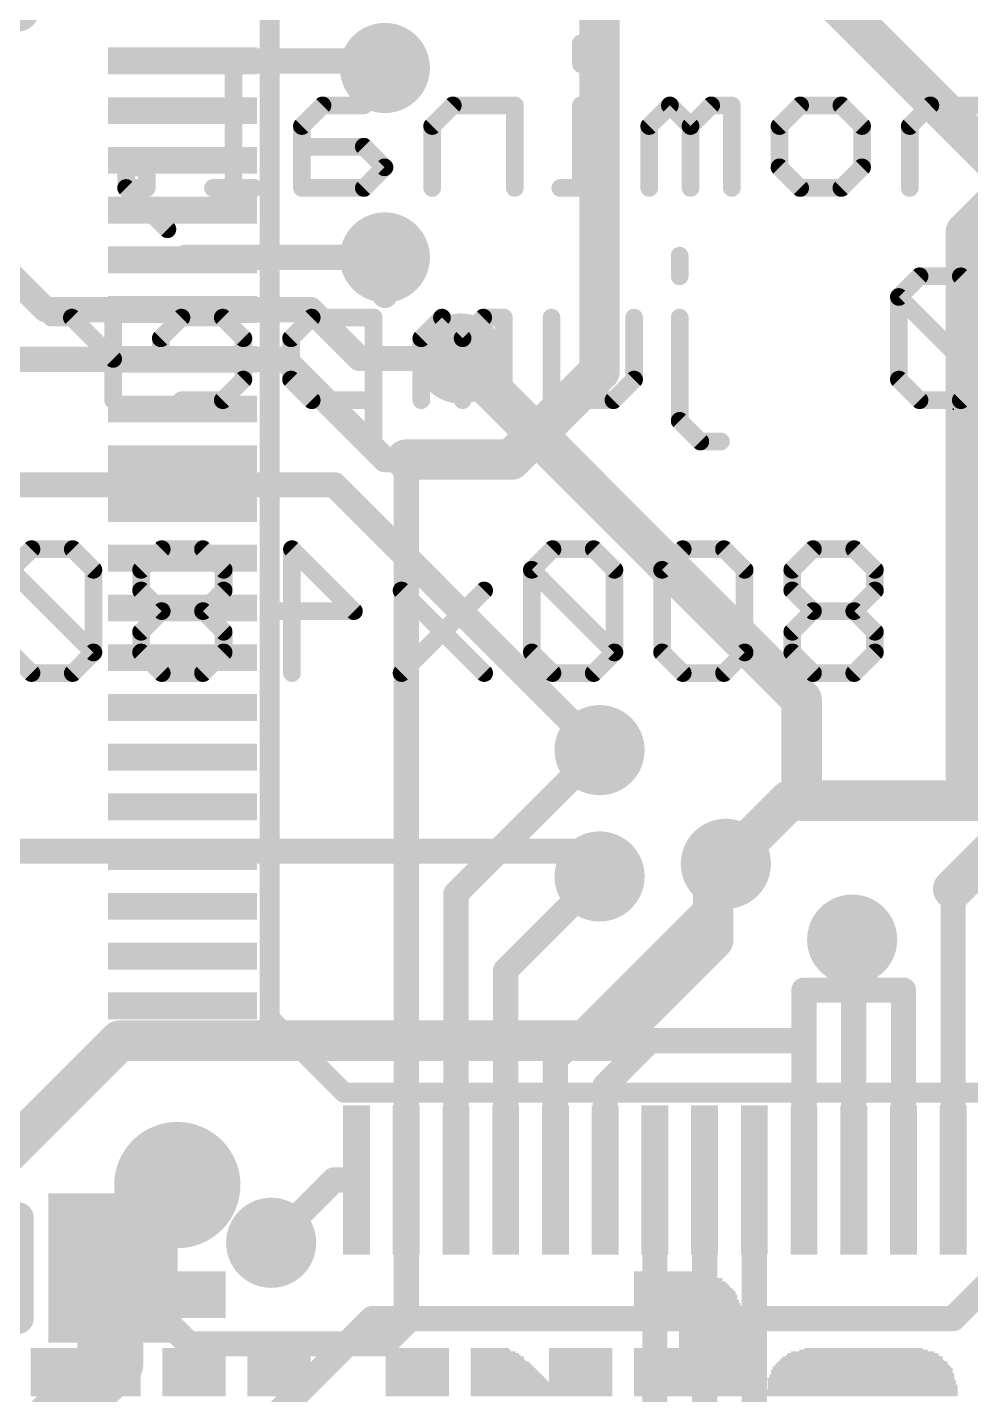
# Model space of a CAD drawing. Extents: x -0.1 to 49.3, y -0.1 to 40.8.
# Drawn here: x 16.34 to 25.82, y 7.11 to 20.86 of the extents above; entities that cross this region are included whole.
import ezdxf

# ---------------------------------------------------------------- set-up
doc = ezdxf.new("R2010")
doc.units = 0
for name, color, linetype in [('1', 12, 'CONTINUOUS'), ('16', 132, 'CONTINUOUS'), ('18', 110, 'CONTINUOUS'), ('21', 40, 'CONTINUOUS'), ('22', 6, 'CONTINUOUS'), ('23', 53, 'CONTINUOUS')]:
    doc.layers.add(name, color=color, linetype=linetype)

# ---------------------------------------------------------------- blocks, each defined once
blk = doc.blocks.new('RECT')
blk.add_solid([(-0.5, -0.5), (0.5, -0.5), (-0.5, 0.5), (0.5, 0.5)])
blk = doc.blocks.new('ROUNDV')
at = {"const_width": 0.5}
blk.add_lwpolyline([(0, -0.25, 1), (0, 0.25, 1), (0, -0.25)], format="xyb", dxfattribs=at)

msp = doc.modelspace()

# ---------------------------------------------------------------- linework, layer by layer
at = {"layer": '1'}
for points, const_width in [([(22.09, 17.399), (22.09, 21.518)], 0.4064), ([(27.55, 18.018), (24.05, 21.518)], 0.4064), ([(14.975, 21.018), (16.248, 21.018)], 0.4064), ([(17.896, 20.518), (19.931, 20.518)], 0.254), ([(19.931, 20.518), (19.931, 20.447)], 0.254), ([(16.518, 18.018), (15.486, 19.05)], 0.254), ([(17.896, 18.518), (17.92, 18.542)], 0.254), ([(17.92, 18.542), (19.931, 18.542)], 0.254), ([(17.896, 18.018), (16.518, 18.018)], 0.254), ([(17.896, 18.018), (19.185, 18.018)], 0.254), ([(19.185, 18.018), (19.677, 17.526)], 0.254), ([(17.896, 17.518), (15.158, 17.518)], 0.254), ([(17.896, 17.518), (18.923, 17.518)], 0.254), ([(18.923, 17.518), (19.931, 16.51)], 0.254), ([(19.677, 17.526), (20.693, 17.526)], 0.254), ([(21.201, 16.51), (22.09, 17.399)], 0.4064), ([(19.931, 16.51), (20.146, 16.51)], 0.254), ([(20.146, 16.51), (21.201, 16.51)], 0.4064), ([(20.146, 9.268), (20.146, 16.51)], 0.254), ([(25.646, 12.192), (28.44, 14.986)], 0.4064), ([(20.646, 12.145), (22.09, 13.589)], 0.254), ([(23.233, 12.319), (23.36, 12.446)], 0.254), ([(21.146, 11.375), (22.09, 12.319)], 0.254), ([(23.233, 12.065), (23.233, 12.319)], 0.254), ([(20.646, 9.268), (20.646, 12.145)], 0.254), ([(25.646, 9.268), (25.646, 12.192)], 0.254), ([(21.646, 10.478), (23.233, 12.065)], 0.254), ([(24.63, 11.176), (24.63, 11.684)], 0.254), ([(21.146, 11.375), (21.146, 9.268)], 0.254), ([(24.63, 11.176), (24.146, 11.176)], 0.254), ([(24.146, 9.268), (24.146, 11.176)], 0.254), ([(24.646, 11.176), (24.63, 11.176)], 0.254), ([(25.146, 11.176), (24.646, 11.176)], 0.254), ([(24.646, 9.268), (24.646, 11.176)], 0.254), ([(25.146, 9.268), (25.146, 11.176)], 0.254), ([(22.146, 10.216), (22.598, 10.668)], 0.254), ([(22.598, 10.668), (24.122, 10.668)], 0.254), ([(24.122, 10.668), (24.146, 10.644)], 0.254), ([(24.146, 10.644), (24.146, 9.268)], 0.254), ([(21.646, 9.268), (21.646, 10.478)], 0.254), ([(22.146, 9.268), (22.146, 10.216)], 0.254), ([(19.42, 9.268), (18.788, 8.636)], 0.254), ([(19.646, 9.268), (19.42, 9.268)], 0.254), ([(20.146, 9.268), (20.146, 7.835)], 0.254), ([(22.646, 9.268), (22.646, 6.048)], 0.254), ([(23.146, 9.268), (23.146, 6.39)], 0.254), ([(23.646, 9.268), (23.646, 6.699)], 0.254), ([(17.198, 8.382), (17.198, 7.427)], 0.6096), ([(17.96, 7.62), (17.198, 8.382)], 0.254), ([(20.146, 7.835), (19.931, 7.62)], 0.254), ([(17.198, 7.427), (14.851, 5.08)], 0.6096), ([(19.931, 7.62), (17.96, 7.62)], 0.254)]:
    msp.add_lwpolyline(points, dxfattribs=dict(at, const_width=const_width))
for points, const_width in [([(16.248, 20.9164, 1), (16.248, 21.1196)], 0.2032), ([(17.896, 20.5815, 1), (17.896, 20.4545)], 0.127), ([(19.9945, 20.518, 1), (19.8675, 20.518)], 0.127), ([(19.931, 20.4545, 1), (19.931, 20.5815)], 0.127), ([(19.8675, 20.447, 1), (19.9945, 20.447)], 0.127), ([(17.8511, 18.5629, 1), (17.9409, 18.4731)], 0.127), ([(17.92, 18.6055, 1), (17.92, 18.4785)], 0.127), ([(17.9649, 18.4971, 1), (17.8751, 18.5869)], 0.127), ([(19.931, 18.4785, 1), (19.931, 18.6055)], 0.127), ([(16.518, 18.0815, 1), (16.518, 17.9545)], 0.127), ([(16.4731, 17.9731, 1), (16.5629, 18.0629)], 0.127), ([(17.896, 18.0815, 1), (17.896, 17.9545)], 0.127), ([(17.896, 17.9545, 1), (17.896, 18.0815)], 0.127), ([(19.2299, 18.0629, 1), (19.1401, 17.9731)], 0.127), ([(19.185, 17.9545, 1), (19.185, 18.0815)], 0.127), ([(17.896, 17.5815, 1), (17.896, 17.4545)], 0.127), ([(17.896, 17.4545, 1), (17.896, 17.5815)], 0.127), ([(18.9679, 17.5629, 1), (18.8781, 17.4731)], 0.127), ([(18.923, 17.4545, 1), (18.923, 17.5815)], 0.127), ([(19.677, 17.5895, 1), (19.677, 17.4625)], 0.127), ([(19.6321, 17.4811, 1), (19.7219, 17.5709)], 0.127), ([(20.693, 17.4625, 1), (20.693, 17.5895)], 0.127), ([(22.1618, 17.3272, 1), (22.0182, 17.4708)], 0.2032), ([(21.9884, 17.399, 1), (22.1916, 17.399)], 0.2032), ([(19.931, 16.5735, 1), (19.931, 16.4465)], 0.127), ([(20.146, 16.6116, 1), (20.146, 16.4084)], 0.2032), ([(20.2095, 16.51, 1), (20.0825, 16.51)], 0.127), ([(20.146, 16.4465, 1), (20.146, 16.5735)], 0.127), ([(21.1292, 16.5818, 1), (21.2728, 16.4382)], 0.2032), ([(21.201, 16.4084, 1), (21.201, 16.6116)], 0.2032), ([(19.8861, 16.4651, 1), (19.9759, 16.5549)], 0.127), ([(22.1349, 13.5441, 1), (22.0451, 13.6339)], 0.127), ([(23.4049, 12.4011, 1), (23.3151, 12.4909)], 0.127), ([(22.1349, 12.2741, 1), (22.0451, 12.3639)], 0.127), ([(23.2965, 12.319, 1), (23.1695, 12.319)], 0.127), ([(23.1881, 12.3639, 1), (23.2779, 12.2741)], 0.127), ([(20.7095, 12.145, 1), (20.5825, 12.145)], 0.127), ([(20.6011, 12.1899, 1), (20.6909, 12.1001)], 0.127), ([(25.5742, 12.2638, 1), (25.7178, 12.1202)], 0.2032), ([(25.7095, 12.192, 1), (25.5825, 12.192)], 0.127), ([(23.1695, 12.065, 1), (23.2965, 12.065)], 0.127), ([(23.2779, 12.0201, 1), (23.1881, 12.1099)], 0.127), ([(24.6935, 11.684, 1), (24.5665, 11.684)], 0.127), ([(21.2095, 11.375, 1), (21.0825, 11.375)], 0.127), ([(21.1011, 11.4199, 1), (21.1909, 11.3301)], 0.127), ([(24.146, 11.2395, 1), (24.146, 11.1125)], 0.127), ([(24.2095, 11.176, 1), (24.0825, 11.176)], 0.127), ([(24.63, 11.2395, 1), (24.63, 11.1125)], 0.127), ([(24.646, 11.2395, 1), (24.646, 11.1125)], 0.127), ([(24.7095, 11.176, 1), (24.5825, 11.176)], 0.127), ([(24.63, 11.1125, 1), (24.63, 11.2395)], 0.127), ([(24.646, 11.1125, 1), (24.646, 11.2395)], 0.127), ([(25.2095, 11.176, 1), (25.0825, 11.176)], 0.127), ([(25.146, 11.1125, 1), (25.146, 11.2395)], 0.127), ([(24.5665, 11.176, 1), (24.6935, 11.176)], 0.127), ([(22.598, 10.7315, 1), (22.598, 10.6045)], 0.127), ([(22.6429, 10.6231, 1), (22.5531, 10.7129)], 0.127), ([(24.1669, 10.7129, 1), (24.0771, 10.6231)], 0.127), ([(24.2095, 10.644, 1), (24.0825, 10.644)], 0.127), ([(24.1011, 10.5991, 1), (24.1909, 10.6889)], 0.127), ([(24.122, 10.6045, 1), (24.122, 10.7315)], 0.127), ([(21.7095, 10.478, 1), (21.5825, 10.478)], 0.127), ([(21.6011, 10.5229, 1), (21.6909, 10.4331)], 0.127), ([(22.2095, 10.216, 1), (22.0825, 10.216)], 0.127), ([(22.1011, 10.2609, 1), (22.1909, 10.1711)], 0.127), ([(19.42, 9.3315, 1), (19.42, 9.2045)], 0.127), ([(19.4649, 9.2231, 1), (19.3751, 9.3129)], 0.127), ([(19.646, 9.2045, 1), (19.646, 9.3315)], 0.127), ([(20.2095, 9.268, 1), (20.0825, 9.268)], 0.127), ([(22.7095, 9.268, 1), (22.5825, 9.268)], 0.127), ([(23.2095, 9.268, 1), (23.0825, 9.268)], 0.127), ([(23.7095, 9.268, 1), (23.5825, 9.268)], 0.127), ([(20.0825, 9.268, 1), (20.2095, 9.268)], 0.127), ([(20.5825, 9.268, 1), (20.7095, 9.268)], 0.127), ([(21.0825, 9.268, 1), (21.2095, 9.268)], 0.127), ([(21.5825, 9.268, 1), (21.7095, 9.268)], 0.127), ([(22.0825, 9.268, 1), (22.2095, 9.268)], 0.127), ([(24.0825, 9.268, 1), (24.2095, 9.268)], 0.127), ([(24.0825, 9.268, 1), (24.2095, 9.268)], 0.127), ([(24.5825, 9.268, 1), (24.7095, 9.268)], 0.127), ([(25.0825, 9.268, 1), (25.2095, 9.268)], 0.127), ([(25.5825, 9.268, 1), (25.7095, 9.268)], 0.127), ([(17.3504, 8.382, 1), (17.0456, 8.382)], 0.3048), ([(18.7431, 8.6809, 1), (18.8329, 8.5911)], 0.127), ([(17.2429, 8.4269, 1), (17.1531, 8.3371)], 0.127), ([(20.0825, 7.835, 1), (20.2095, 7.835)], 0.127), ([(20.1909, 7.7901, 1), (20.1011, 7.8799)], 0.127), ([(17.3058, 7.3192, 1), (17.0902, 7.5348)], 0.3048), ([(17.96, 7.6835, 1), (17.96, 7.5565)], 0.127), ([(17.9151, 7.5751, 1), (18.0049, 7.6649)], 0.127), ([(19.8861, 7.6649, 1), (19.9759, 7.5751)], 0.127), ([(19.931, 7.5565, 1), (19.931, 7.6835)], 0.127), ([(17.0456, 7.427, 1), (17.3504, 7.427)], 0.3048)]:
    msp.add_lwpolyline(points, format="xyb", dxfattribs=dict(at, const_width=const_width))
at = {"layer": '16'}
for points, const_width in [([(30.599, 23.622), (25.773, 18.796)], 0.4064), ([(19.931, 20.447), (20.058, 20.447)], 0.254), ([(20.058, 20.447), (20.058, 20.32)], 0.254), ([(25.773, 18.796), (25.773, 13.335)], 0.4064), ([(19.931, 18.542), (19.931, 18.161)], 0.254), ([(20.693, 17.526), (24.122, 14.097)], 0.4064), ([(11.549, 16.256), (19.423, 16.256)], 0.254), ([(22.09, 13.589), (19.423, 16.256)], 0.254), ([(24.122, 14.097), (24.122, 13.081)], 0.4064), ([(25.773, 13.335), (26.027, 13.081)], 0.4064), ([(23.36, 12.446), (23.995, 13.081)], 0.4064), ([(23.995, 13.081), (24.122, 13.081)], 0.254), ([(24.122, 13.081), (26.027, 13.081)], 0.4064), ([(21.836, 12.573), (15.74, 12.573)], 0.254), ([(22.09, 12.319), (21.836, 12.573)], 0.254), ([(23.233, 11.684), (23.233, 12.319)], 0.4064), ([(23.233, 12.319), (23.36, 12.446)], 0.254), ([(22.217, 10.668), (23.233, 11.684)], 0.4064), ([(13.454, 6.858), (17.264, 10.668)], 0.4064), ([(17.264, 10.668), (22.217, 10.668)], 0.4064), ([(26.535, 8.763), (25.646, 7.874)], 0.254), ([(18.661, 8.636), (18.534, 8.509)], 0.254), ([(18.788, 8.636), (18.661, 8.636)], 0.254), ([(19.804, 7.874), (17.01, 5.08)], 0.254), ([(25.646, 7.874), (19.804, 7.874)], 0.254)]:
    msp.add_lwpolyline(points, dxfattribs=dict(at, const_width=const_width))
for points, const_width in [([(19.931, 20.5105, 1), (19.931, 20.3835)], 0.127), ([(20.1215, 20.447, 1), (19.9945, 20.447)], 0.127), ([(20.058, 20.3835, 1), (20.058, 20.5105)], 0.127), ([(19.9945, 20.32, 1), (20.1215, 20.32)], 0.127), ([(25.8746, 18.796, 1), (25.6714, 18.796)], 0.2032), ([(25.7012, 18.8678, 1), (25.8448, 18.7242)], 0.2032), ([(19.9945, 18.542, 1), (19.8675, 18.542)], 0.127), ([(19.8675, 18.161, 1), (19.9945, 18.161)], 0.127), ([(20.7648, 17.5978, 1), (20.6212, 17.4542)], 0.2032), ([(19.4679, 16.3009, 1), (19.3781, 16.2111)], 0.127), ([(19.423, 16.1925, 1), (19.423, 16.3195)], 0.127), ([(24.2236, 14.097, 1), (24.0204, 14.097)], 0.2032), ([(24.0502, 14.0252, 1), (24.1938, 14.1688)], 0.2032), ([(22.0451, 13.5441, 1), (22.1349, 13.6339)], 0.127), ([(25.8448, 13.4068, 1), (25.7012, 13.2632)], 0.2032), ([(25.6714, 13.335, 1), (25.8746, 13.335)], 0.2032), ([(24.0668, 13.0092, 1), (23.9232, 13.1528)], 0.2032), ([(23.995, 13.1445, 1), (23.995, 13.0175)], 0.127), ([(24.122, 13.1826, 1), (24.122, 12.9794)], 0.2032), ([(24.122, 13.0175, 1), (24.122, 13.1445)], 0.127), ([(24.0204, 13.081, 1), (24.2236, 13.081)], 0.2032), ([(21.8809, 12.6179, 1), (21.7911, 12.5281)], 0.127), ([(21.836, 12.5095, 1), (21.836, 12.6365)], 0.127), ([(23.3346, 12.319, 1), (23.1314, 12.319)], 0.2032), ([(23.2882, 12.5178, 1), (23.4318, 12.3742)], 0.2032), ([(23.4049, 12.4011, 1), (23.3151, 12.4909)], 0.127), ([(22.0451, 12.2741, 1), (22.1349, 12.3639)], 0.127), ([(23.1881, 12.3639, 1), (23.2779, 12.2741)], 0.127), ([(23.3048, 11.6122, 1), (23.1612, 11.7558)], 0.2032), ([(23.1314, 11.684, 1), (23.3346, 11.684)], 0.2032), ([(17.264, 10.7696, 1), (17.264, 10.5664)], 0.2032), ([(17.3358, 10.5962, 1), (17.1922, 10.7398)], 0.2032), ([(22.217, 10.5664, 1), (22.217, 10.7696)], 0.2032), ([(22.1452, 10.7398, 1), (22.2888, 10.5962)], 0.2032), ([(18.661, 8.6995, 1), (18.661, 8.5725)], 0.127), ([(18.7059, 8.5911, 1), (18.6161, 8.6809)], 0.127), ([(18.788, 8.5725, 1), (18.788, 8.6995)], 0.127), ([(18.4891, 8.5539, 1), (18.5789, 8.4641)], 0.127), ([(19.804, 7.9375, 1), (19.804, 7.8105)], 0.127), ([(19.8489, 7.8291, 1), (19.7591, 7.9189)], 0.127), ([(25.6011, 7.9189, 1), (25.6909, 7.8291)], 0.127), ([(25.646, 7.8105, 1), (25.646, 7.9375)], 0.127)]:
    msp.add_lwpolyline(points, format="xyb", dxfattribs=dict(at, const_width=const_width))
at = {"layer": '21'}
for points, const_width in [([(18.773, 10.895), (18.773, 23.891)], 0.2032), ([(19.523, 10.145), (18.773, 10.895)], 0.2032), ([(32.519, 10.145), (19.523, 10.145)], 0.2032), ([(16.248, 7.874), (16.248, 8.89)], 0.3048)]:
    msp.add_lwpolyline(points, dxfattribs=dict(at, const_width=const_width))
for points, const_width in [([(18.8089, 10.9309, 1), (18.7371, 10.8591)], 0.1016), ([(18.7222, 10.895, 1), (18.8238, 10.895)], 0.1016), ([(19.523, 10.1958, 1), (19.523, 10.0942)], 0.1016), ([(19.4871, 10.1091, 1), (19.5589, 10.1809)], 0.1016), ([(17.844, 8.8985, 1), (17.844, 9.5335, 1), (17.844, 8.8985)], 0.635), ([(16.3242, 8.89, 1), (16.1718, 8.89)], 0.1524), ([(16.1718, 7.874, 1), (16.3242, 7.874)], 0.1524)]:
    msp.add_lwpolyline(points, format="xyb", dxfattribs=dict(at, const_width=const_width))
at = {"layer": '22', "const_width": 0.1778}
for points in [[(21.9026, 20.6938), (21.9026, 20.4862)], [(18.6177, 20.4862), (18.41, 20.4862)], [(18.41, 20.4862), (18.41, 19.2405)], [(19.3046, 20.0709), (19.0969, 19.8633)], [(19.7198, 20.0709), (19.3046, 20.0709)], [(20.6143, 20.0709), (20.4067, 19.8633)], [(21.2371, 20.0709), (20.6143, 20.0709)], [(21.2371, 19.2405), (21.2371, 20.0709)], [(22.1103, 20.0709), (21.9026, 20.0709)], [(21.9026, 20.0709), (21.9026, 19.2405)], [(22.7972, 20.0709), (22.5895, 19.8633)], [(23.0048, 19.8633), (22.7972, 20.0709)], [(23.2124, 20.0709), (23.0048, 19.8633)], [(23.42, 20.0709), (23.2124, 20.0709)], [(23.42, 19.2405), (23.42, 20.0709)], [(23.8993, 19.8633), (24.1069, 20.0709)], [(24.1069, 20.0709), (24.5221, 20.0709)], [(24.5221, 20.0709), (24.7297, 19.8633)], [(25.4166, 20.0709), (25.209, 19.8633)], [(26.0394, 20.0709), (25.4166, 20.0709)], [(19.0969, 19.8633), (19.0969, 19.2405)], [(20.4067, 19.8633), (20.4067, 19.2405)], [(22.5895, 19.8633), (22.5895, 19.2405)], [(23.0048, 19.8633), (23.0048, 19.2405)], [(23.8993, 19.4481), (23.8993, 19.8633)], [(24.7297, 19.8633), (24.7297, 19.4481)], [(25.209, 19.8633), (25.209, 19.2405)], [(19.7198, 19.6557), (19.0969, 19.6557)], [(19.9274, 19.4481), (19.7198, 19.6557)], [(17.3293, 19.2405), (17.3293, 19.4481)], [(17.3293, 19.4481), (17.5369, 19.4481)], [(17.5369, 19.4481), (17.5369, 19.2405)], [(19.7198, 19.2405), (19.9274, 19.4481)], [(24.1069, 19.2405), (23.8993, 19.4481)], [(24.7297, 19.4481), (24.5221, 19.2405)], [(17.7445, 18.8253), (17.3293, 19.2405)], [(17.5369, 19.2405), (17.3293, 19.2405)], [(18.6177, 19.2405), (18.2024, 19.2405)], [(19.0969, 19.2405), (19.7198, 19.2405)], [(22.1103, 19.2405), (21.695, 19.2405)], [(24.5221, 19.2405), (24.1069, 19.2405)], [(22.8956, 18.5602), (22.8956, 18.3526)], [(25.3075, 18.3526), (25.0998, 18.145)], [(25.7227, 18.3526), (25.3075, 18.3526)], [(25.9303, 18.145), (25.7227, 18.3526)], [(25.0998, 18.145), (25.0998, 17.3145)], [(25.9303, 17.3145), (25.0998, 18.145)], [(16.7836, 17.9373), (16.576, 17.9373)], [(17.1988, 17.5221), (16.7836, 17.9373)], [(17.1988, 17.1069), (17.1988, 17.9373)], [(17.8857, 17.9373), (17.6781, 17.7297)], [(18.3009, 17.9373), (17.8857, 17.9373)], [(18.5085, 17.7297), (18.3009, 17.9373)], [(19.1954, 17.9373), (18.9878, 17.7297)], [(19.8182, 17.9373), (19.1954, 17.9373)], [(19.8182, 16.6917), (19.8182, 17.9373)], [(20.5051, 17.9373), (20.2975, 17.7297)], [(20.7127, 17.7297), (20.5051, 17.9373)], [(20.9204, 17.9373), (20.7127, 17.7297)], [(21.128, 17.9373), (20.9204, 17.9373)], [(21.128, 17.1069), (21.128, 17.9373)], [(21.6072, 17.1069), (21.6072, 17.9373)], [(22.4377, 17.9373), (22.4377, 17.3145)], [(22.8956, 16.8993), (22.8956, 17.9373)], [(17.6781, 17.7297), (17.6781, 17.5221)], [(18.5085, 17.3145), (18.5085, 17.7297)], [(18.9878, 17.7297), (18.9878, 17.3145)], [(20.2975, 17.7297), (20.2975, 17.1069)], [(20.7127, 17.7297), (20.7127, 17.1069)], [(17.6781, 17.5221), (18.5085, 17.5221)], [(18.3009, 17.1069), (18.5085, 17.3145)], [(18.9878, 17.3145), (19.1954, 17.1069)], [(22.4377, 17.3145), (22.2301, 17.1069)], [(25.0998, 17.3145), (25.3075, 17.1069)], [(25.7227, 17.1069), (25.9303, 17.3145)], [(17.8857, 17.1069), (18.3009, 17.1069)], [(19.1954, 17.1069), (19.8182, 17.1069)], [(22.2301, 17.1069), (21.6072, 17.1069)], [(25.3075, 17.1069), (25.7227, 17.1069)], [(23.1032, 16.6917), (22.8956, 16.8993)], [(23.3108, 16.6917), (23.1032, 16.6917)], [(16.3775, 15.6094), (16.1699, 15.4018)], [(16.7928, 15.6094), (16.3775, 15.6094)], [(17.0004, 15.4018), (16.7928, 15.6094)], [(17.6873, 15.6094), (17.4796, 15.4018)], [(18.1025, 15.6094), (17.6873, 15.6094)], [(18.3101, 15.4018), (18.1025, 15.6094)], [(18.997, 14.3637), (18.997, 15.6094)], [(18.997, 15.6094), (19.6198, 14.9865)], [(21.6164, 15.6094), (21.4088, 15.4018)], [(22.0317, 15.6094), (21.6164, 15.6094)], [(22.2393, 15.4018), (22.0317, 15.6094)], [(22.9262, 15.6094), (22.7185, 15.4018)], [(23.3414, 15.6094), (22.9262, 15.6094)], [(23.549, 15.4018), (23.3414, 15.6094)], [(24.2359, 15.6094), (24.0283, 15.4018)], [(24.6511, 15.6094), (24.2359, 15.6094)], [(24.8587, 15.4018), (24.6511, 15.6094)], [(17.0004, 14.5713), (16.1699, 15.4018)], [(17.0004, 14.5713), (17.0004, 15.4018)], [(17.4796, 15.4018), (17.4796, 15.1941)], [(18.3101, 15.1941), (18.3101, 15.4018)], [(21.4088, 15.4018), (21.4088, 14.5713)], [(22.2393, 14.5713), (21.4088, 15.4018)], [(22.2393, 14.5713), (22.2393, 15.4018)], [(22.7185, 15.4018), (22.7185, 14.5713)], [(23.549, 14.5713), (22.7185, 15.4018)], [(23.549, 14.5713), (23.549, 15.4018)], [(24.0283, 15.4018), (24.0283, 15.1941)], [(24.8587, 15.1941), (24.8587, 15.4018)], [(17.4796, 15.1941), (17.6873, 14.9865)], [(18.1025, 14.9865), (18.3101, 15.1941)], [(20.9295, 15.1941), (20.0991, 14.3637)], [(20.9295, 14.3637), (20.0991, 15.1941)], [(24.0283, 15.1941), (24.2359, 14.9865)], [(24.6511, 14.9865), (24.8587, 15.1941)], [(17.6873, 14.9865), (17.4796, 14.7789)], [(18.1025, 14.9865), (17.6873, 14.9865)], [(18.3101, 14.7789), (18.1025, 14.9865)], [(19.6198, 14.9865), (18.7894, 14.9865)], [(24.2359, 14.9865), (24.0283, 14.7789)], [(24.6511, 14.9865), (24.2359, 14.9865)], [(24.8587, 14.7789), (24.6511, 14.9865)], [(17.4796, 14.7789), (17.4796, 14.5713)], [(18.3101, 14.5713), (18.3101, 14.7789)], [(24.0283, 14.7789), (24.0283, 14.5713)], [(24.8587, 14.5713), (24.8587, 14.7789)], [(16.1699, 14.5713), (16.3775, 14.3637)], [(16.7928, 14.3637), (17.0004, 14.5713)], [(17.4796, 14.5713), (17.6873, 14.3637)], [(18.1025, 14.3637), (18.3101, 14.5713)], [(21.4088, 14.5713), (21.6164, 14.3637)], [(22.0317, 14.3637), (22.2393, 14.5713)], [(22.7185, 14.5713), (22.9262, 14.3637)], [(23.3414, 14.3637), (23.549, 14.5713)], [(24.0283, 14.5713), (24.2359, 14.3637)], [(24.6511, 14.3637), (24.8587, 14.5713)], [(16.3775, 14.3637), (16.7928, 14.3637)], [(17.6873, 14.3637), (18.1025, 14.3637)], [(21.6164, 14.3637), (22.0317, 14.3637)], [(22.9262, 14.3637), (23.3414, 14.3637)], [(24.2359, 14.3637), (24.6511, 14.3637)]]:
    msp.add_lwpolyline(points, dxfattribs=at)
at = {"layer": '22', "const_width": 0.0889}
for points in [[(21.9471, 20.6938, 1), (21.8582, 20.6938)], [(18.41, 20.5306, 1), (18.41, 20.4417)], [(18.4545, 20.4862, 1), (18.3656, 20.4862)], [(18.6177, 20.4417, 1), (18.6177, 20.5306)], [(21.8582, 20.4862, 1), (21.9471, 20.4862)], [(19.3046, 20.1154, 1), (19.3046, 20.0265)], [(19.336, 20.0395, 1), (19.2731, 20.1024)], [(19.7198, 20.0265, 1), (19.7198, 20.1154)], [(20.6143, 20.1154, 1), (20.6143, 20.0265)], [(20.6457, 20.0395, 1), (20.5828, 20.1024)], [(21.2816, 20.0709, 1), (21.1927, 20.0709)], [(21.2371, 20.0265, 1), (21.2371, 20.1154)], [(21.9026, 20.1154, 1), (21.9026, 20.0265)], [(21.9471, 20.0709, 1), (21.8582, 20.0709)], [(22.1103, 20.0265, 1), (22.1103, 20.1154)], [(22.8286, 20.1024, 1), (22.7657, 20.0395)], [(22.8286, 20.0395, 1), (22.7657, 20.1024)], [(23.2124, 20.1154, 1), (23.2124, 20.0265)], [(23.2438, 20.0395, 1), (23.1809, 20.1024)], [(23.4644, 20.0709, 1), (23.3755, 20.0709)], [(23.42, 20.0265, 1), (23.42, 20.1154)], [(24.1069, 20.1154, 1), (24.1069, 20.0265)], [(24.1383, 20.0395, 1), (24.0754, 20.1024)], [(24.5535, 20.1024, 1), (24.4907, 20.0395)], [(24.5221, 20.0265, 1), (24.5221, 20.1154)], [(25.4166, 20.1154, 1), (25.4166, 20.0265)], [(25.448, 20.0395, 1), (25.3852, 20.1024)], [(19.1414, 19.8633, 1), (19.0525, 19.8633)], [(19.0655, 19.8948, 1), (19.1284, 19.8319)], [(20.3752, 19.8948, 1), (20.4381, 19.8319)], [(20.4511, 19.8633, 1), (20.3622, 19.8633)], [(22.5581, 19.8948, 1), (22.621, 19.8319)], [(22.634, 19.8633, 1), (22.5451, 19.8633)], [(22.9733, 19.8948, 1), (23.0362, 19.8319)], [(23.0492, 19.8633, 1), (22.9603, 19.8633)], [(22.9733, 19.8319, 1), (23.0362, 19.8948)], [(23.8678, 19.8948, 1), (23.9307, 19.8319)], [(23.9437, 19.8633, 1), (23.8548, 19.8633)], [(24.7742, 19.8633, 1), (24.6853, 19.8633)], [(24.6983, 19.8319, 1), (24.7611, 19.8948)], [(25.2534, 19.8633, 1), (25.1645, 19.8633)], [(25.1776, 19.8948, 1), (25.2404, 19.8319)], [(19.0969, 19.7002, 1), (19.0969, 19.6113)], [(19.7512, 19.6871, 1), (19.6883, 19.6243)], [(19.7198, 19.6113, 1), (19.7198, 19.7002)], [(17.3737, 19.4481, 1), (17.2848, 19.4481)], [(17.3293, 19.4926, 1), (17.3293, 19.4037)], [(17.5813, 19.4481, 1), (17.4924, 19.4481)], [(17.5369, 19.4037, 1), (17.5369, 19.4926)], [(19.9588, 19.4167, 1), (19.896, 19.4795)], [(19.896, 19.4167, 1), (19.9588, 19.4795)], [(23.9307, 19.4795, 1), (23.8678, 19.4167)], [(24.7611, 19.4167, 1), (24.6983, 19.4795)], [(23.8548, 19.4481, 1), (23.9437, 19.4481)], [(24.6853, 19.4481, 1), (24.7742, 19.4481)], [(17.3293, 19.285, 1), (17.3293, 19.196)], [(17.3607, 19.2719, 1), (17.2979, 19.2091)], [(17.2848, 19.2405, 1), (17.3737, 19.2405)], [(17.4924, 19.2405, 1), (17.5813, 19.2405)], [(17.5369, 19.196, 1), (17.5369, 19.285)], [(18.2024, 19.285, 1), (18.2024, 19.196)], [(18.3656, 19.2405, 1), (18.4545, 19.2405)], [(18.6177, 19.196, 1), (18.6177, 19.285)], [(19.0969, 19.285, 1), (19.0969, 19.196)], [(19.0525, 19.2405, 1), (19.1414, 19.2405)], [(19.6883, 19.2719, 1), (19.7512, 19.2091)], [(19.7198, 19.196, 1), (19.7198, 19.285)], [(20.3622, 19.2405, 1), (20.4511, 19.2405)], [(21.1927, 19.2405, 1), (21.2816, 19.2405)], [(21.695, 19.285, 1), (21.695, 19.196)], [(21.8582, 19.2405, 1), (21.9471, 19.2405)], [(22.1103, 19.196, 1), (22.1103, 19.285)], [(22.5451, 19.2405, 1), (22.634, 19.2405)], [(22.9603, 19.2405, 1), (23.0492, 19.2405)], [(23.3755, 19.2405, 1), (23.4644, 19.2405)], [(24.1069, 19.285, 1), (24.1069, 19.196)], [(24.0754, 19.2091, 1), (24.1383, 19.2719)], [(24.4907, 19.2719, 1), (24.5535, 19.2091)], [(24.5221, 19.196, 1), (24.5221, 19.285)], [(25.1645, 19.2405, 1), (25.2534, 19.2405)], [(17.7131, 18.7939, 1), (17.7759, 18.8567)], [(22.9401, 18.5602, 1), (22.8512, 18.5602)], [(25.3075, 18.397, 1), (25.3075, 18.3081)], [(25.3389, 18.3211, 1), (25.276, 18.384)], [(25.7541, 18.384, 1), (25.6912, 18.3211)], [(25.7227, 18.3081, 1), (25.7227, 18.397)], [(22.8512, 18.3526, 1), (22.9401, 18.3526)], [(25.1443, 18.145, 1), (25.0554, 18.145)], [(25.1313, 18.1764, 1), (25.0684, 18.1135)], [(25.0684, 18.1764, 1), (25.1313, 18.1135)], [(16.576, 17.9818, 1), (16.576, 17.8929)], [(16.815, 17.9688, 1), (16.7521, 17.9059)], [(16.7836, 17.8929, 1), (16.7836, 17.9818)], [(17.2432, 17.9373, 1), (17.1543, 17.9373)], [(17.8857, 17.9818, 1), (17.8857, 17.8929)], [(17.9171, 17.9059, 1), (17.8543, 17.9688)], [(18.3323, 17.9688, 1), (18.2695, 17.9059)], [(18.3009, 17.8929, 1), (18.3009, 17.9818)], [(19.1954, 17.9818, 1), (19.1954, 17.8929)], [(19.2268, 17.9059, 1), (19.164, 17.9688)], [(19.8627, 17.9373, 1), (19.7738, 17.9373)], [(19.8182, 17.8929, 1), (19.8182, 17.9818)], [(20.5366, 17.9688, 1), (20.4737, 17.9059)], [(20.5366, 17.9059, 1), (20.4737, 17.9688)], [(20.9204, 17.9818, 1), (20.9204, 17.8929)], [(20.9518, 17.9059, 1), (20.8889, 17.9688)], [(21.1724, 17.9373, 1), (21.0835, 17.9373)], [(21.128, 17.8929, 1), (21.128, 17.9818)], [(21.6517, 17.9373, 1), (21.5628, 17.9373)], [(22.4821, 17.9373, 1), (22.3932, 17.9373)], [(22.9401, 17.9373, 1), (22.8512, 17.9373)], [(17.6466, 17.7612, 1), (17.7095, 17.6983)], [(17.7225, 17.7297, 1), (17.6336, 17.7297)], [(18.553, 17.7297, 1), (18.4641, 17.7297)], [(18.4771, 17.6983, 1), (18.5399, 17.7612)], [(19.0322, 17.7297, 1), (18.9433, 17.7297)], [(18.9564, 17.7612, 1), (19.0192, 17.6983)], [(20.2661, 17.7612, 1), (20.329, 17.6983)], [(20.342, 17.7297, 1), (20.2531, 17.7297)], [(20.7572, 17.7297, 1), (20.6683, 17.7297)], [(20.6813, 17.7612, 1), (20.7442, 17.6983)], [(20.6813, 17.6983, 1), (20.7442, 17.7612)], [(17.1674, 17.4907, 1), (17.2302, 17.5535)], [(17.6781, 17.5666, 1), (17.6781, 17.4777)], [(18.5085, 17.4777, 1), (18.5085, 17.5666)], [(17.6336, 17.5221, 1), (17.7225, 17.5221)], [(18.4641, 17.3145, 1), (18.553, 17.3145)], [(18.5399, 17.2831, 1), (18.4771, 17.3459)], [(18.9433, 17.3145, 1), (19.0322, 17.3145)], [(19.0192, 17.3459, 1), (18.9564, 17.2831)], [(22.3932, 17.3145, 1), (22.4821, 17.3145)], [(22.4691, 17.2831, 1), (22.4063, 17.3459)], [(25.0554, 17.3145, 1), (25.1443, 17.3145)], [(25.1313, 17.3459, 1), (25.0684, 17.2831)], [(17.8857, 17.1514, 1), (17.8857, 17.0624)], [(18.3009, 17.0624, 1), (18.3009, 17.1514)], [(19.1954, 17.1514, 1), (19.1954, 17.0624)], [(19.8182, 17.0624, 1), (19.8182, 17.1514)], [(21.6072, 17.1514, 1), (21.6072, 17.0624)], [(22.2301, 17.0624, 1), (22.2301, 17.1514)], [(25.3075, 17.1514, 1), (25.3075, 17.0624)], [(25.7227, 17.0624, 1), (25.7227, 17.1514)], [(17.1543, 17.1069, 1), (17.2432, 17.1069)], [(18.2695, 17.1383, 1), (18.3323, 17.0755)], [(19.164, 17.0755, 1), (19.2268, 17.1383)], [(20.2531, 17.1069, 1), (20.342, 17.1069)], [(20.6683, 17.1069, 1), (20.7572, 17.1069)], [(21.0835, 17.1069, 1), (21.1724, 17.1069)], [(21.5628, 17.1069, 1), (21.6517, 17.1069)], [(22.1986, 17.1383, 1), (22.2615, 17.0755)], [(25.276, 17.0755, 1), (25.3389, 17.1383)], [(25.6912, 17.1383, 1), (25.7541, 17.0755)], [(22.927, 16.9307, 1), (22.8642, 16.8679)], [(22.8512, 16.8993, 1), (22.9401, 16.8993)], [(23.1032, 16.7361, 1), (23.1032, 16.6472)], [(23.3108, 16.6472, 1), (23.3108, 16.7361)], [(19.7738, 16.6917, 1), (19.8627, 16.6917)], [(23.0718, 16.6603, 1), (23.1347, 16.7231)], [(16.3775, 15.6538, 1), (16.3775, 15.5649)], [(16.409, 15.5779, 1), (16.3461, 15.6408)], [(16.8242, 15.6408, 1), (16.7613, 15.5779)], [(16.7928, 15.5649, 1), (16.7928, 15.6538)], [(17.6873, 15.6538, 1), (17.6873, 15.5649)], [(17.7187, 15.5779, 1), (17.6558, 15.6408)], [(18.1339, 15.6408, 1), (18.071, 15.5779)], [(18.1025, 15.5649, 1), (18.1025, 15.6538)], [(19.0414, 15.6094, 1), (18.9525, 15.6094)], [(19.0284, 15.6408, 1), (18.9655, 15.5779)], [(21.6164, 15.6538, 1), (21.6164, 15.5649)], [(21.6479, 15.5779, 1), (21.585, 15.6408)], [(22.0631, 15.6408, 1), (22.0002, 15.5779)], [(22.0317, 15.5649, 1), (22.0317, 15.6538)], [(22.9262, 15.6538, 1), (22.9262, 15.5649)], [(22.9576, 15.5779, 1), (22.8947, 15.6408)], [(23.3728, 15.6408, 1), (23.3099, 15.5779)], [(23.3414, 15.5649, 1), (23.3414, 15.6538)], [(24.2359, 15.6538, 1), (24.2359, 15.5649)], [(24.2673, 15.5779, 1), (24.2044, 15.6408)], [(24.6825, 15.6408, 1), (24.6197, 15.5779)], [(24.6511, 15.5649, 1), (24.6511, 15.6538)], [(17.0448, 15.4018, 1), (16.9559, 15.4018)], [(16.9689, 15.3703, 1), (17.0318, 15.4332)], [(17.5241, 15.4018, 1), (17.4352, 15.4018)], [(17.4482, 15.4332, 1), (17.5111, 15.3703)], [(18.3545, 15.4018, 1), (18.2656, 15.4018)], [(18.2787, 15.3703, 1), (18.3415, 15.4332)], [(21.4402, 15.4332, 1), (21.3774, 15.3703)], [(21.3774, 15.4332, 1), (21.4402, 15.3703)], [(21.4533, 15.4018, 1), (21.3644, 15.4018)], [(22.2837, 15.4018, 1), (22.1948, 15.4018)], [(22.2078, 15.3703, 1), (22.2707, 15.4332)], [(22.763, 15.4018, 1), (22.6741, 15.4018)], [(22.75, 15.4332, 1), (22.6871, 15.3703)], [(22.6871, 15.4332, 1), (22.75, 15.3703)], [(23.5934, 15.4018, 1), (23.5045, 15.4018)], [(23.5176, 15.3703, 1), (23.5804, 15.4332)], [(24.0727, 15.4018, 1), (23.9838, 15.4018)], [(23.9968, 15.4332, 1), (24.0597, 15.3703)], [(24.9032, 15.4018, 1), (24.8143, 15.4018)], [(24.8273, 15.3703, 1), (24.8901, 15.4332)], [(17.5111, 15.2256, 1), (17.4482, 15.1627)], [(18.3415, 15.1627, 1), (18.2787, 15.2256)], [(20.1305, 15.2256, 1), (20.0677, 15.1627)], [(20.961, 15.1627, 1), (20.8981, 15.2256)], [(24.0597, 15.2256, 1), (23.9968, 15.1627)], [(24.8901, 15.1627, 1), (24.8273, 15.2256)], [(17.4352, 15.1941, 1), (17.5241, 15.1941)], [(18.2656, 15.1941, 1), (18.3545, 15.1941)], [(23.9838, 15.1941, 1), (24.0727, 15.1941)], [(24.8143, 15.1941, 1), (24.9032, 15.1941)], [(17.6873, 15.031, 1), (17.6873, 14.9421)], [(17.7187, 14.9551, 1), (17.6558, 15.018)], [(17.6558, 14.9551, 1), (17.7187, 15.018)], [(18.1339, 15.018, 1), (18.071, 14.9551)], [(18.071, 15.018, 1), (18.1339, 14.9551)], [(18.1025, 14.9421, 1), (18.1025, 15.031)], [(18.7894, 15.031, 1), (18.7894, 14.9421)], [(19.5884, 14.9551, 1), (19.6512, 15.018)], [(19.6198, 14.9421, 1), (19.6198, 15.031)], [(24.2359, 15.031, 1), (24.2359, 14.9421)], [(24.2673, 14.9551, 1), (24.2044, 15.018)], [(24.2044, 14.9551, 1), (24.2673, 15.018)], [(24.6825, 15.018, 1), (24.6197, 14.9551)], [(24.6197, 15.018, 1), (24.6825, 14.9551)], [(24.6511, 14.9421, 1), (24.6511, 15.031)], [(17.5241, 14.7789, 1), (17.4352, 14.7789)], [(17.4482, 14.8103, 1), (17.5111, 14.7475)], [(18.3545, 14.7789, 1), (18.2656, 14.7789)], [(18.2787, 14.7475, 1), (18.3415, 14.8103)], [(24.0727, 14.7789, 1), (23.9838, 14.7789)], [(23.9968, 14.8103, 1), (24.0597, 14.7475)], [(24.9032, 14.7789, 1), (24.8143, 14.7789)], [(24.8273, 14.7475, 1), (24.8901, 14.8103)], [(16.9559, 14.5713, 1), (17.0448, 14.5713)], [(17.0318, 14.5399, 1), (16.9689, 14.6027)], [(16.9689, 14.5399, 1), (17.0318, 14.6027)], [(17.4352, 14.5713, 1), (17.5241, 14.5713)], [(17.5111, 14.6027, 1), (17.4482, 14.5399)], [(18.2656, 14.5713, 1), (18.3545, 14.5713)], [(18.3415, 14.5399, 1), (18.2787, 14.6027)], [(21.4402, 14.6027, 1), (21.3774, 14.5399)], [(21.3644, 14.5713, 1), (21.4533, 14.5713)], [(22.1948, 14.5713, 1), (22.2837, 14.5713)], [(22.2707, 14.5399, 1), (22.2078, 14.6027)], [(22.2078, 14.5399, 1), (22.2707, 14.6027)], [(22.6741, 14.5713, 1), (22.763, 14.5713)], [(22.75, 14.6027, 1), (22.6871, 14.5399)], [(23.5045, 14.5713, 1), (23.5934, 14.5713)], [(23.5804, 14.5399, 1), (23.5176, 14.6027)], [(23.5176, 14.5399, 1), (23.5804, 14.6027)], [(23.9838, 14.5713, 1), (24.0727, 14.5713)], [(24.0597, 14.6027, 1), (23.9968, 14.5399)], [(24.8143, 14.5713, 1), (24.9032, 14.5713)], [(24.8901, 14.5399, 1), (24.8273, 14.6027)], [(16.3775, 14.4082, 1), (16.3775, 14.3193)], [(16.3461, 14.3323, 1), (16.409, 14.3951)], [(16.7613, 14.3951, 1), (16.8242, 14.3323)], [(16.7928, 14.3193, 1), (16.7928, 14.4082)], [(17.6873, 14.4082, 1), (17.6873, 14.3193)], [(17.6558, 14.3323, 1), (17.7187, 14.3951)], [(18.071, 14.3951, 1), (18.1339, 14.3323)], [(18.1025, 14.3193, 1), (18.1025, 14.4082)], [(20.0677, 14.3951, 1), (20.1305, 14.3323)], [(20.8981, 14.3323, 1), (20.961, 14.3951)], [(21.6164, 14.4082, 1), (21.6164, 14.3193)], [(21.585, 14.3323, 1), (21.6479, 14.3951)], [(22.0002, 14.3951, 1), (22.0631, 14.3323)], [(22.0317, 14.3193, 1), (22.0317, 14.4082)], [(22.9262, 14.4082, 1), (22.9262, 14.3193)], [(22.8947, 14.3323, 1), (22.9576, 14.3951)], [(23.3099, 14.3951, 1), (23.3728, 14.3323)], [(23.3414, 14.3193, 1), (23.3414, 14.4082)], [(24.2359, 14.4082, 1), (24.2359, 14.3193)], [(24.2044, 14.3323, 1), (24.2673, 14.3951)], [(24.6197, 14.3951, 1), (24.6825, 14.3323)], [(24.6511, 14.3193, 1), (24.6511, 14.4082)], [(18.9525, 14.3637, 1), (19.0414, 14.3637)]]:
    msp.add_lwpolyline(points, format="xyb", dxfattribs=at)
at = {"layer": '23'}
msp.add_point((25.646, 17.018), dxfattribs=at)

# ---------------------------------------------------------------- block references
at = {"layer": '1'}
for p, xscale, yscale in [((17.896, 20.518), 1.5, 0.27), ((17.896, 20.018), 1.5, 0.27), ((17.896, 19.518), 1.5, 0.27), ((17.896, 19.018), 1.5, 0.27), ((17.896, 18.518), 1.5, 0.27), ((17.896, 18.018), 1.5, 0.27), ((17.896, 17.518), 1.5, 0.27), ((17.896, 17.018), 1.5, 0.27), ((17.896, 16.518), 1.5, 0.27), ((17.896, 16.018), 1.5, 0.27), ((17.896, 15.518), 1.5, 0.27), ((17.896, 15.018), 1.5, 0.27), ((17.896, 14.518), 1.5, 0.27), ((17.896, 14.018), 1.5, 0.27), ((17.896, 13.518), 1.5, 0.27), ((17.896, 13.018), 1.5, 0.27), ((17.896, 12.518), 1.5, 0.27), ((17.896, 12.018), 1.5, 0.27), ((17.896, 11.518), 1.5, 0.27), ((17.896, 11.018), 1.5, 0.27), ((19.646, 9.268), 0.27, 1.5), ((20.146, 9.268), 0.27, 1.5), ((20.646, 9.268), 0.27, 1.5), ((21.146, 9.268), 0.27, 1.5), ((21.646, 9.268), 0.27, 1.5), ((22.146, 9.268), 0.27, 1.5), ((22.646, 9.268), 0.27, 1.5), ((23.146, 9.268), 0.27, 1.5), ((23.646, 9.268), 0.27, 1.5), ((24.146, 9.268), 0.27, 1.5), ((24.646, 9.268), 0.27, 1.5), ((25.146, 9.268), 0.27, 1.5), ((25.646, 9.268), 0.27, 1.5)]:
    msp.add_blockref('RECT', p, dxfattribs=dict(at, xscale=xscale, yscale=yscale))
at = {"layer": '1', "xscale": 1.3, "yscale": 1.5, "rotation": 180}
msp.add_blockref('RECT', (17.198, 8.382), dxfattribs=at)
at = {"layer": '18', "xscale": 0.9064, "yscale": 0.9064}
for p in [(19.931, 20.447), (19.931, 20.447), (19.931, 18.542), (19.931, 18.542), (20.693, 17.526), (20.693, 17.526), (22.09, 13.589), (22.09, 13.589), (23.36, 12.446), (23.36, 12.446), (22.09, 12.319), (22.09, 12.319), (24.63, 11.684), (24.63, 11.684), (18.788, 8.636), (18.788, 8.636)]:
    msp.add_blockref('ROUNDV', p, dxfattribs=at)
at = {"layer": '22', "rotation": 180}
for p, xscale, yscale in [((18.0119, 8.3414), 0.637, 0.0167), ((18.0119, 8.3246), 0.637, 0.0168), ((18.0119, 8.3079), 0.637, 0.0167), ((18.0119, 8.2911), 0.637, 0.0168), ((18.0119, 8.2743), 0.637, 0.0168), ((18.0119, 8.2576), 0.637, 0.0167), ((18.0119, 8.2408), 0.637, 0.0168), ((22.7561, 8.3414), 0.637, 0.0167), ((22.8567, 8.2911), 0.8382, 0.0168), ((22.8986, 8.2408), 0.922, 0.0168), ((22.8232, 8.3246), 0.7711, 0.0168), ((22.8316, 8.3079), 0.7879, 0.0167), ((22.8819, 8.2743), 0.8885, 0.0168), ((22.8819, 8.2576), 0.8885, 0.0167), ((18.0119, 8.224), 0.637, 0.0168), ((18.0119, 8.2073), 0.637, 0.0167), ((18.0119, 8.1905), 0.637, 0.0168), ((18.0119, 8.1737), 0.637, 0.0168), ((18.0119, 8.157), 0.637, 0.0167), ((18.0119, 8.1402), 0.637, 0.0168), ((18.0119, 8.1234), 0.637, 0.0168), ((18.0119, 8.1067), 0.637, 0.0167), ((22.907, 8.224), 0.9388, 0.0168), ((22.9405, 8.157), 1.0058, 0.0167), ((22.9489, 8.1402), 1.0226, 0.0168), ((22.9489, 8.1234), 1.0226, 0.0168), ((22.9573, 8.1067), 1.0394, 0.0167), ((22.9154, 8.2073), 0.9555, 0.0167), ((22.9238, 8.1905), 0.9723, 0.0168), ((22.9322, 8.1737), 0.9891, 0.0168), ((18.0119, 8.0899), 0.637, 0.0168), ((18.0119, 8.0732), 0.637, 0.0167), ((18.0119, 8.0564), 0.637, 0.0168), ((18.0119, 8.0396), 0.637, 0.0168), ((18.0119, 8.0229), 0.637, 0.0167), ((18.0119, 8.0061), 0.637, 0.0168), ((18.0119, 7.9893), 0.637, 0.0168), ((18.0119, 7.9726), 0.637, 0.0167), ((22.9573, 8.0899), 1.0394, 0.0168), ((22.9573, 8.0732), 1.0394, 0.0167), ((22.9657, 8.0564), 1.0561, 0.0168), ((22.9657, 8.0396), 1.0561, 0.0168), ((22.9741, 8.0229), 1.0729, 0.0167), ((22.9741, 8.0061), 1.0729, 0.0168), ((22.9741, 7.9893), 1.0729, 0.0168), ((22.9741, 7.9726), 1.0729, 0.0167), ((17.157, 7.8888), 0.6371, 0.0167), ((17.157, 7.872), 0.6371, 0.0168), ((17.157, 7.8552), 0.6371, 0.0168), ((17.157, 7.8385), 0.6371, 0.0167), ((18.0119, 7.9558), 0.637, 0.0168), ((18.0119, 7.939), 0.637, 0.0168), ((18.0119, 7.9223), 0.637, 0.0167), ((18.0119, 7.9055), 0.637, 0.0168), ((18.0119, 7.8888), 0.637, 0.0167), ((22.9741, 7.9558), 1.0729, 0.0168), ((22.9741, 7.939), 1.0729, 0.0168), ((22.9825, 7.9223), 1.0897, 0.0167), ((22.9825, 7.9055), 1.0897, 0.0168), ((22.9825, 7.8888), 1.0897, 0.0167), ((22.9825, 7.872), 1.0897, 0.0168), ((23.1753, 7.8552), 0.7041, 0.0168), ((23.2004, 7.8385), 0.6538, 0.0167), ((17.157, 7.8217), 0.6371, 0.0168), ((17.157, 7.8049), 0.6371, 0.0168), ((17.157, 7.7882), 0.6371, 0.0167), ((17.157, 7.7714), 0.6371, 0.0168), ((17.157, 7.7546), 0.6371, 0.0168), ((17.157, 7.7379), 0.6371, 0.0167), ((17.157, 7.7211), 0.6371, 0.0168), ((17.157, 7.7043), 0.6371, 0.0168), ((23.2004, 7.8217), 0.6538, 0.0168), ((23.2004, 7.8049), 0.6538, 0.0168), ((23.2088, 7.7882), 0.6371, 0.0167), ((23.2088, 7.7714), 0.6371, 0.0168), ((23.2088, 7.7546), 0.6371, 0.0168), ((23.2088, 7.7379), 0.6371, 0.0167), ((23.2088, 7.7211), 0.6371, 0.0168), ((23.2088, 7.7043), 0.6371, 0.0168), ((16.9223, 7.5702), 1.1065, 0.0168), ((16.9223, 7.5535), 1.1065, 0.0167), ((17.157, 7.6876), 0.6371, 0.0167), ((17.157, 7.6708), 0.6371, 0.0168), ((17.157, 7.6541), 0.6371, 0.0167), ((17.157, 7.6373), 0.6371, 0.0168), ((17.157, 7.6205), 0.6371, 0.0168), ((17.157, 7.6038), 0.6371, 0.0167), ((17.157, 7.587), 0.6371, 0.0168), ((18.0119, 7.5702), 0.637, 0.0168), ((18.0119, 7.5535), 0.637, 0.0167), ((18.8668, 7.5702), 0.6371, 0.0168), ((18.8668, 7.5535), 0.6371, 0.0167), ((20.2583, 7.5702), 0.637, 0.0168), ((20.2583, 7.5535), 0.637, 0.0167), ((20.9875, 7.5702), 0.3856, 0.0168), ((20.9959, 7.5535), 0.4024, 0.0167), ((21.9012, 7.5702), 0.6371, 0.0168), ((21.9012, 7.5535), 0.6371, 0.0167), ((22.9825, 7.5702), 1.0897, 0.0168), ((22.9825, 7.5535), 1.0897, 0.0167), ((23.2088, 7.6876), 0.6371, 0.0167), ((23.2088, 7.6708), 0.6371, 0.0168), ((23.2088, 7.6541), 0.6371, 0.0167), ((23.2088, 7.6373), 0.6371, 0.0168), ((23.2088, 7.6205), 0.6371, 0.0168), ((23.2088, 7.6038), 0.6371, 0.0167), ((23.2088, 7.587), 0.6371, 0.0168), ((24.7427, 7.5535), 1.2909, 0.0167), ((24.7427, 7.5702), 1.1903, 0.0168), ((16.9223, 7.5367), 1.1065, 0.0168), ((16.9223, 7.5199), 1.1065, 0.0168), ((16.9223, 7.5032), 1.1065, 0.0167), ((16.9223, 7.4864), 1.1065, 0.0168), ((16.9223, 7.4697), 1.1065, 0.0167), ((16.9223, 7.4529), 1.1065, 0.0168), ((16.9223, 7.4361), 1.1065, 0.0168), ((16.9223, 7.4194), 1.1065, 0.0167), ((18.0119, 7.5367), 0.637, 0.0168), ((18.0119, 7.5199), 0.637, 0.0168), ((18.0119, 7.5032), 0.637, 0.0167), ((18.0119, 7.4864), 0.637, 0.0168), ((18.0119, 7.4697), 0.637, 0.0167), ((18.0119, 7.4529), 0.637, 0.0168), ((18.0119, 7.4361), 0.637, 0.0168), ((18.0119, 7.4194), 0.637, 0.0167), ((18.8668, 7.5367), 0.6371, 0.0168), ((18.8668, 7.5199), 0.6371, 0.0168), ((18.8668, 7.5032), 0.6371, 0.0167), ((18.8668, 7.4864), 0.6371, 0.0168), ((18.8668, 7.4697), 0.6371, 0.0167), ((18.8668, 7.4529), 0.6371, 0.0168), ((18.8668, 7.4361), 0.6371, 0.0168), ((18.8668, 7.4194), 0.6371, 0.0167), ((20.2583, 7.5367), 0.637, 0.0168), ((20.2583, 7.5199), 0.637, 0.0168), ((20.2583, 7.5032), 0.637, 0.0167), ((20.2583, 7.4864), 0.637, 0.0168), ((20.2583, 7.4697), 0.637, 0.0167), ((20.2583, 7.4529), 0.637, 0.0168), ((20.2583, 7.4361), 0.637, 0.0168), ((20.2583, 7.4194), 0.637, 0.0167), ((21.0378, 7.5199), 0.4862, 0.0168), ((21.0713, 7.4529), 0.5532, 0.0168), ((21.0881, 7.4361), 0.5868, 0.0168), ((21.0211, 7.5367), 0.4527, 0.0168), ((21.0462, 7.5032), 0.5029, 0.0167), ((21.063, 7.4864), 0.5365, 0.0168), ((21.063, 7.4697), 0.5365, 0.0167), ((21.0965, 7.4194), 0.6035, 0.0167), ((21.9012, 7.5367), 0.6371, 0.0168), ((21.9012, 7.5199), 0.6371, 0.0168), ((21.9012, 7.5032), 0.6371, 0.0167), ((21.9012, 7.4864), 0.6371, 0.0168), ((21.9012, 7.4697), 0.6371, 0.0167), ((21.9012, 7.4529), 0.6371, 0.0168), ((21.9012, 7.4361), 0.6371, 0.0168), ((21.9012, 7.4194), 0.6371, 0.0167), ((22.9825, 7.5367), 1.0897, 0.0168), ((22.9825, 7.5199), 1.0897, 0.0168), ((22.9825, 7.5032), 1.0897, 0.0167), ((22.9825, 7.4864), 1.0897, 0.0168), ((22.9825, 7.4697), 1.0897, 0.0167), ((22.9825, 7.4529), 1.0897, 0.0168), ((22.9825, 7.4361), 1.0897, 0.0168), ((22.9825, 7.4194), 1.0897, 0.0167), ((24.7259, 7.4194), 1.7267, 0.0167), ((24.7343, 7.4361), 1.7099, 0.0168), ((24.7259, 7.4529), 1.6596, 0.0168), ((24.7259, 7.4697), 1.6261, 0.0167), ((24.7343, 7.4864), 1.6093, 0.0168), ((24.7343, 7.5032), 1.5423, 0.0167), ((24.7343, 7.5199), 1.5087, 0.0168), ((24.7343, 7.5367), 1.4417, 0.0168), ((16.9223, 7.4026), 1.1065, 0.0168), ((16.9223, 7.3858), 1.1065, 0.0168), ((16.9223, 7.3691), 1.1065, 0.0167), ((16.9223, 7.3523), 1.1065, 0.0168), ((16.9223, 7.3355), 1.1065, 0.0168), ((16.9223, 7.3188), 1.1065, 0.0167), ((16.9223, 7.302), 1.1065, 0.0168), ((16.9223, 7.2852), 1.1065, 0.0168), ((18.0119, 7.4026), 0.637, 0.0168), ((18.0119, 7.3858), 0.637, 0.0168), ((18.0119, 7.3691), 0.637, 0.0167), ((18.0119, 7.3523), 0.637, 0.0168), ((18.0119, 7.3355), 0.637, 0.0168), ((18.0119, 7.3188), 0.637, 0.0167), ((18.0119, 7.302), 0.637, 0.0168), ((18.0119, 7.2852), 0.637, 0.0168), ((18.8668, 7.4026), 0.6371, 0.0168), ((18.8668, 7.3858), 0.6371, 0.0168), ((18.8668, 7.3691), 0.6371, 0.0167), ((18.8668, 7.3523), 0.6371, 0.0168), ((18.8668, 7.3355), 0.6371, 0.0168), ((18.8668, 7.3188), 0.6371, 0.0167), ((18.8668, 7.302), 0.6371, 0.0168), ((18.8668, 7.2852), 0.6371, 0.0168), ((20.2583, 7.4026), 0.637, 0.0168), ((20.2583, 7.3858), 0.637, 0.0168), ((20.2583, 7.3691), 0.637, 0.0167), ((20.2583, 7.3523), 0.637, 0.0168), ((20.2583, 7.3355), 0.637, 0.0168), ((20.2583, 7.3188), 0.637, 0.0167), ((20.2583, 7.302), 0.637, 0.0168), ((20.2583, 7.2852), 0.637, 0.0168), ((21.1216, 7.3691), 0.6538, 0.0167), ((21.13, 7.3523), 0.6706, 0.0168), ((21.1635, 7.2852), 0.7376, 0.0168), ((21.1049, 7.4026), 0.6203, 0.0168), ((21.1133, 7.3858), 0.6371, 0.0168), ((21.1384, 7.3355), 0.6873, 0.0168), ((21.1468, 7.3188), 0.7041, 0.0167), ((21.1552, 7.302), 0.7209, 0.0168), ((21.9012, 7.4026), 0.6371, 0.0168), ((21.9012, 7.3858), 0.6371, 0.0168), ((21.9012, 7.3691), 0.6371, 0.0167), ((21.9012, 7.3523), 0.6371, 0.0168), ((21.9012, 7.3355), 0.6371, 0.0168), ((21.9012, 7.3188), 0.6371, 0.0167), ((21.9012, 7.302), 0.6371, 0.0168), ((21.9012, 7.2852), 0.6371, 0.0168), ((22.9825, 7.4026), 1.0897, 0.0168), ((22.9825, 7.3858), 1.0897, 0.0168), ((22.9825, 7.3691), 1.0897, 0.0167), ((22.9825, 7.3523), 1.0897, 0.0168), ((22.9825, 7.3355), 1.0897, 0.0168), ((22.9825, 7.3188), 1.0897, 0.0167), ((22.9825, 7.302), 1.0897, 0.0168), ((22.9825, 7.2852), 1.0897, 0.0168), ((24.7259, 7.302), 1.8608, 0.0168), ((24.7259, 7.2852), 1.8608, 0.0168), ((24.7259, 7.3523), 1.8273, 0.0168), ((24.7259, 7.3355), 1.8273, 0.0168), ((24.7343, 7.3188), 1.8441, 0.0167), ((24.7259, 7.3858), 1.7938, 0.0168), ((24.7343, 7.3691), 1.8105, 0.0167), ((24.7259, 7.4026), 1.7602, 0.0168), ((16.9223, 7.2685), 1.1065, 0.0167), ((16.9223, 7.2517), 1.1065, 0.0168), ((16.9223, 7.235), 1.1065, 0.0167), ((16.9223, 7.2182), 1.1065, 0.0168), ((16.9223, 7.2014), 1.1065, 0.0168), ((16.9223, 7.1847), 1.1065, 0.0167), ((16.9223, 7.1679), 1.1065, 0.0168), ((16.9223, 7.1511), 1.1065, 0.0168), ((18.0119, 7.2685), 0.637, 0.0167), ((18.0119, 7.2517), 0.637, 0.0168), ((18.0119, 7.235), 0.637, 0.0167), ((18.0119, 7.2182), 0.637, 0.0168), ((18.0119, 7.2014), 0.637, 0.0168), ((18.0119, 7.1847), 0.637, 0.0167), ((18.0119, 7.1679), 0.637, 0.0168), ((18.0119, 7.1511), 0.637, 0.0168), ((18.8668, 7.2685), 0.6371, 0.0167), ((18.8668, 7.2517), 0.6371, 0.0168), ((18.8668, 7.235), 0.6371, 0.0167), ((18.8668, 7.2182), 0.6371, 0.0168), ((18.8668, 7.2014), 0.6371, 0.0168), ((18.8668, 7.1847), 0.6371, 0.0167), ((18.8668, 7.1679), 0.6371, 0.0168), ((18.8668, 7.1511), 0.6371, 0.0168), ((20.2583, 7.2685), 0.637, 0.0167), ((20.2583, 7.2517), 0.637, 0.0168), ((20.2583, 7.235), 0.637, 0.0167), ((20.2583, 7.2182), 0.637, 0.0168), ((20.2583, 7.2014), 0.637, 0.0168), ((20.2583, 7.1847), 0.637, 0.0167), ((20.2583, 7.1679), 0.637, 0.0168), ((20.2583, 7.1511), 0.637, 0.0168), ((21.1719, 7.2685), 0.7544, 0.0167), ((21.1803, 7.2517), 0.7712, 0.0168), ((21.5072, 7.235), 1.425, 0.0167), ((21.5072, 7.2182), 1.425, 0.0168), ((21.5072, 7.2014), 1.425, 0.0168), ((21.5072, 7.1847), 1.425, 0.0167), ((21.5072, 7.1679), 1.425, 0.0168), ((21.5072, 7.1511), 1.425, 0.0168), ((21.9012, 7.2685), 0.6371, 0.0167), ((21.9012, 7.2517), 0.6371, 0.0168), ((22.9825, 7.2685), 1.0897, 0.0167), ((22.9825, 7.2517), 1.0897, 0.0168), ((22.9825, 7.235), 1.0897, 0.0167), ((22.9825, 7.2182), 1.0897, 0.0168), ((22.9825, 7.2014), 1.0897, 0.0168), ((22.9825, 7.1847), 1.0897, 0.0167), ((22.9825, 7.1679), 1.0897, 0.0168), ((22.9825, 7.1511), 1.0897, 0.0168), ((24.7259, 7.1511), 1.9278, 0.0168), ((24.7175, 7.2685), 1.8776, 0.0167), ((24.7259, 7.2517), 1.8943, 0.0168), ((24.7259, 7.235), 1.8943, 0.0167), ((24.7259, 7.2182), 1.8943, 0.0168), ((24.7343, 7.2014), 1.9111, 0.0168), ((24.7343, 7.1847), 1.9111, 0.0167), ((24.7343, 7.1679), 1.9111, 0.0168), ((16.9223, 7.1344), 1.1065, 0.0167), ((16.9223, 7.1176), 1.1065, 0.0168), ((16.9223, 7.1008), 1.1065, 0.0168), ((18.0119, 7.1344), 0.637, 0.0167), ((18.0119, 7.1176), 0.637, 0.0168), ((18.0119, 7.1008), 0.637, 0.0168), ((18.8668, 7.1344), 0.6371, 0.0167), ((18.8668, 7.1176), 0.6371, 0.0168), ((18.8668, 7.1008), 0.6371, 0.0168), ((20.2583, 7.1344), 0.637, 0.0167), ((20.2583, 7.1176), 0.637, 0.0168), ((20.2583, 7.1008), 0.637, 0.0168), ((21.5072, 7.1344), 1.425, 0.0167), ((21.5072, 7.1176), 1.425, 0.0168), ((21.5072, 7.1008), 1.425, 0.0168), ((22.9825, 7.1344), 1.0897, 0.0167), ((22.9825, 7.1176), 1.0897, 0.0168), ((22.9825, 7.1008), 1.0897, 0.0168), ((24.7259, 7.1344), 1.9278, 0.0167), ((24.7259, 7.1176), 1.9278, 0.0168), ((24.7259, 7.1008), 1.9278, 0.0168)]:
    msp.add_blockref('RECT', p, dxfattribs=dict(at, xscale=xscale, yscale=yscale))

doc.saveas('drawing.dxf')
